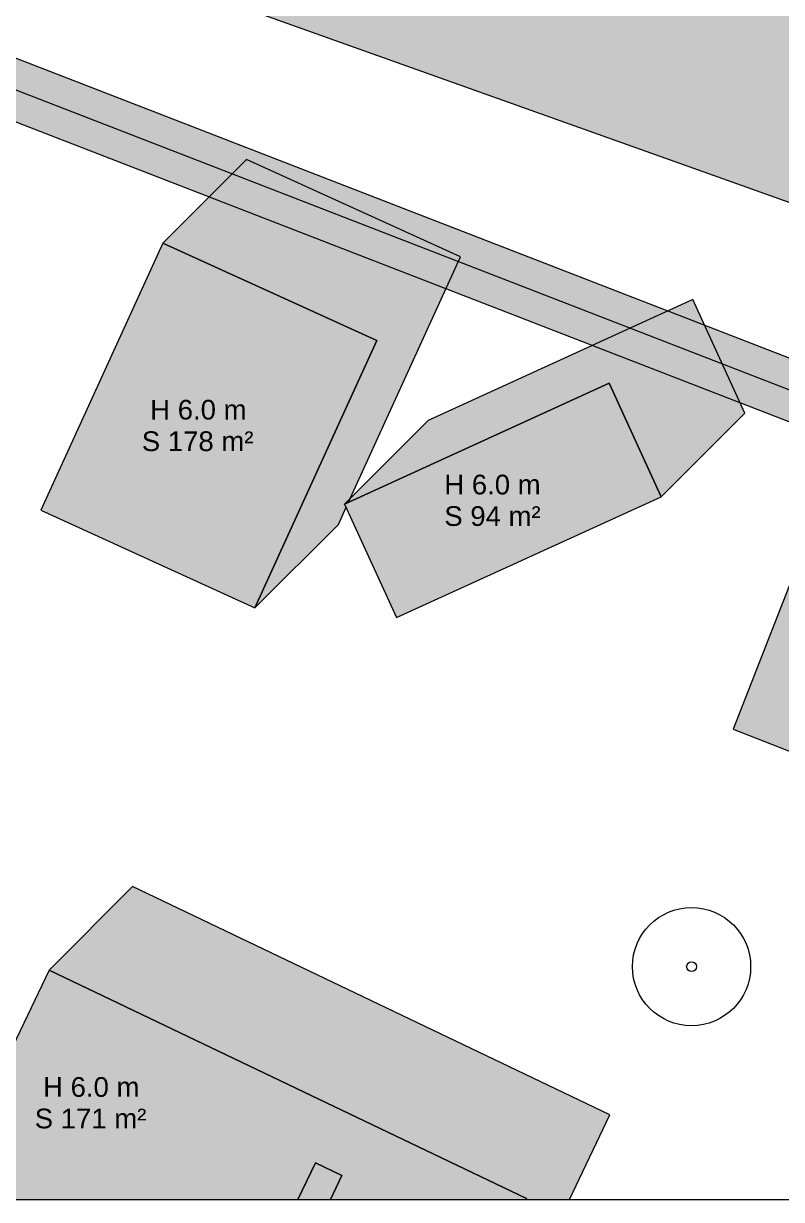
# Model space of a CAD drawing. Header units: metres. Extents: x -3 to 687, y -1 to 1371.
# Drawn here: x 288.1 to 326.6, y 0 to 59.7 of the extents above; entities that cross this region are included whole.
import ezdxf

# ---------------------------------------------------------------- set-up
doc = ezdxf.new("R2010")
doc.units = ezdxf.units.M
doc.header["$MEASUREMENT"] = 0
for name, color, linetype, lineweight, true_color in [('TPX_BUILDING_AREAS_TEXT', 7, 'CONTINUOUS', 0, 0x000000), ('TPX_BUILDING_HEIGHTS_TEXT', 7, 'CONTINUOUS', 0, 0x000000), ('TPX_BUILDINGS', 7, 'CONTINUOUS', 0, 0x000000), ('TPX_BUILDINGS_HATCH', 7, 'CONTINUOUS', 0, 0xf0f0f0), ('TPX_BUILDINGS_SHADOWS_HATCH', 7, 'CONTINUOUS', 0, 0x000000), ('TPX_BUILDINGS_SHADOWS_OUTLINES', 7, 'CONTINUOUS', 0, 0x000000), ('TPX_FRAME_PROJECT', 7, 'CONTINUOUS', 0, 0x000000), ('TPX_ROADS_AXES', 7, 'CONTINUOUS', 0, 0x323232), ('TPX_ROADS_CONTOURS', 7, 'CONTINUOUS', 0, 0x646464), ('TPX_ROADS_HATCH', 7, 'CONTINUOUS', 0, 0xc8c8c8), ('TPX_VEGETATION_TREES_INDIVIDUAL', 7, 'CONTINUOUS', 0, 0x136734)]:
    doc.layers.add(name, color=color, linetype=linetype, lineweight=lineweight, true_color=true_color)
doc.styles.add('TPX_TEXTE', font='arial.ttf')

# ---------------------------------------------------------------- blocks, each defined once
blk = doc.blocks.new('TREETR003_CR030')
at = {"layer": 'TPX_VEGETATION_TREES_INDIVIDUAL'}
for radius in [3, 0.25]:
    blk.add_circle((0, 0, 0.036), radius, dxfattribs=at)

msp = doc.modelspace()

# ---------------------------------------------------------------- hatches: boundary and pattern name
at = {"layer": 'TPX_BUILDINGS_HATCH'}
for points in [[(309.291, 110.153), (292.733, 62.839), (346.152, 43.782), (357.839, 77.354), (327.745, 100.742), (309.291, 110.153)], [(295.162, 48.551), (288.971, 34.988), (299.828, 30.029), (306.018, 43.603), (295.162, 48.551)], [(317.821, 41.438), (304.387, 35.305), (307.013, 29.55), (320.455, 35.672), (317.821, 41.438)], [(328.462, 34.985), (324.114, 23.876), (332.45, 20.615), (336.798, 31.724), (328.462, 34.985)], [(289.388, 11.641), (284.239, 0.884), (286.086, 0), (302.011, 0), (302.907, 1.868), (304.251, 1.223), (303.664, 0), (313.585, 0), (313.612, 0.058), (289.388, 11.641)]]:
    msp.add_hatch(color=256, dxfattribs=at).paths.add_polyline_path(points)
at = {"layer": 'TPX_BUILDINGS_SHADOWS_HATCH'}
for points in [[(299.404, 52.793), (295.162, 48.551), (306.018, 43.603), (299.828, 30.029), (304.07, 34.271), (304.465, 35.136), (304.387, 35.305), (304.582, 35.394), (310.261, 47.845), (299.404, 52.793)], [(308.63, 39.548), (304.387, 35.305), (317.821, 41.438), (320.455, 35.672), (324.698, 39.914), (322.063, 45.681), (308.63, 39.548)], [(293.63, 15.884), (289.388, 11.641), (313.612, 0.058), (313.585, 0), (315.799, 0), (317.855, 4.3), (293.63, 15.884)], [(302.907, 1.868), (302.011, 0), (303.664, 0), (304.251, 1.223), (302.907, 1.868)]]:
    msp.add_hatch(color=256, dxfattribs=at).paths.add_polyline_path(points)
at = {"layer": 'TPX_ROADS_HATCH'}
msp.add_hatch(color=256, dxfattribs=at).paths.add_polyline_path([(283.339, 59.142), (282.545, 58.312), (282.572, 57.164), (283.402, 56.371), (428.769, 0), (434.304, 0), (434.29, 0.605), (433.46, 1.399), (284.486, 59.168), (283.339, 59.142)])

# ---------------------------------------------------------------- linework, layer by layer
at = {"layer": 'TPX_BUILDINGS', "elevation": 0.042}
for points in [[(309.291, 110.153), (292.733, 62.839), (346.152, 43.782), (357.839, 77.354), (327.745, 100.742)], [(295.162, 48.551), (288.971, 34.988), (299.828, 30.029), (306.018, 43.603)], [(317.821, 41.438), (304.387, 35.305), (307.013, 29.55), (320.455, 35.672)], [(328.462, 34.985), (324.114, 23.876), (332.45, 20.615), (336.798, 31.724)], [(289.388, 11.641), (284.239, 0.884), (286.086, 0), (302.011, 0), (302.907, 1.868), (304.251, 1.223), (303.664, 0), (313.585, 0), (313.612, 0.058)]]:
    msp.add_lwpolyline(points, close=True, dxfattribs=at)
at = {"layer": 'TPX_BUILDINGS_SHADOWS_OUTLINES', "elevation": 0.039}
for points in [[(299.404, 52.793), (295.162, 48.551), (306.018, 43.603), (299.828, 30.029), (304.07, 34.271), (304.465, 35.136), (304.387, 35.305), (304.582, 35.394), (310.261, 47.845)], [(308.63, 39.548), (304.387, 35.305), (317.821, 41.438), (320.455, 35.672), (324.698, 39.914), (322.063, 45.681)], [(293.63, 15.884), (289.388, 11.641), (313.612, 0.058), (313.585, 0), (315.799, 0), (317.855, 4.3)], [(302.907, 1.868), (302.011, 0), (303.664, 0), (304.251, 1.223)]]:
    msp.add_lwpolyline(points, close=True, dxfattribs=at)
at = {"layer": 'TPX_FRAME_PROJECT', "elevation": 0}
msp.add_lwpolyline([(0, 0), (681.314, 0), (681.314, 1365.202), (0, 1365.202)], close=True, dxfattribs=at)
at = {"layer": 'TPX_ROADS_AXES', "elevation": 0.03}
msp.add_lwpolyline([(432.918, 0), (283.944, 57.77)], dxfattribs=at)
at = {"layer": 'TPX_ROADS_CONTOURS', "elevation": 0.027}
msp.add_lwpolyline([(283.339, 59.142), (282.545, 58.312), (282.572, 57.164), (283.402, 56.371), (428.769, 0), (434.304, 0), (434.29, 0.605), (433.46, 1.399), (284.486, 59.168)], close=True, dxfattribs=at)

# ---------------------------------------------------------------- block references
at = {"layer": 'TPX_VEGETATION_TREES_INDIVIDUAL'}
msp.add_blockref('TREETR003_CR030', (321.995, 11.82, 0.036), dxfattribs=at)

# ---------------------------------------------------------------- texts
at = {"layer": 'TPX_BUILDING_AREAS_TEXT', "style": 'TPX_TEXTE'}
for s, p in [('S 178 m²', (294.095, 37.992, 0.045)), ('S 94 m²', (309.447, 34.192, 0.045)), ('S 171 m²', (288.66, 3.611, 0.045))]:
    msp.add_text(s, height=1, dxfattribs=at).set_placement(p)
at = {"layer": 'TPX_BUILDING_HEIGHTS_TEXT', "style": 'TPX_TEXTE'}
for p in [(294.52, 39.592, 0.045), (309.447, 35.792, 0.045), (289.085, 5.211, 0.045)]:
    msp.add_text('H 6.0 m', height=1, dxfattribs=at).set_placement(p)

doc.saveas('drawing.dxf')
